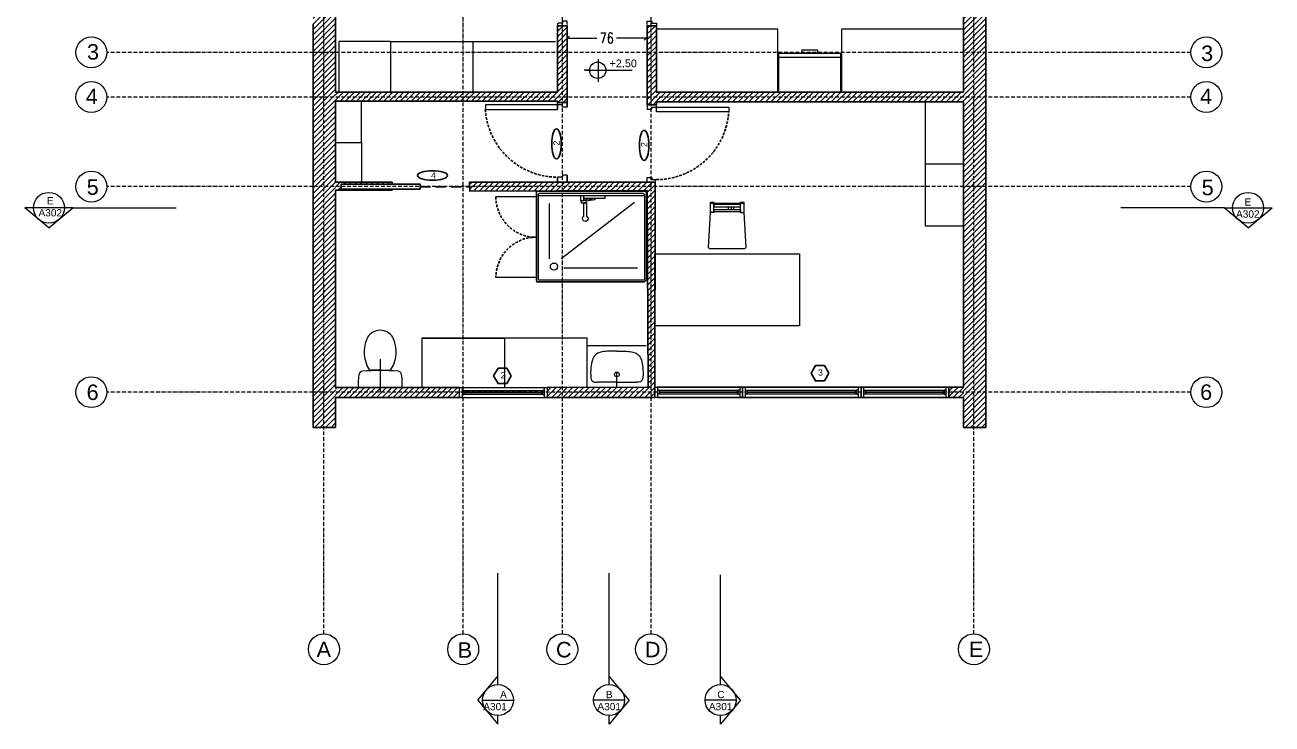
# Model space of a CAD drawing. Header units: millimetres. Extents: x 2499 to 8838, y 1331 to 6209.
# Drawn here: x 4451 to 5660, y 4833 to 5510 of the extents above; entities that cross this region are included whole.
import ezdxf

# ---------------------------------------------------------------- set-up
doc = ezdxf.new("R2010")
doc.units = ezdxf.units.MM
doc.header["$MEASUREMENT"] = 0
for name, pattern in [('ACAD_ISO10W100', [18, 12, -3, 0, -3]), ('CENTER', [2, 1.25, -0.25, 0.25, -0.25]), ('HIDDEN', [0.375, 0.25, -0.125])]:
    doc.linetypes.add(name, pattern=pattern)
doc.layers.get('DEFPOINTS').update_dxf_attribs({"color": 210})
doc.layers.add('ARREDI', color=8, linetype='Continuous', lineweight=18)
doc.layers.add('CAMPITURE', color=7, linetype='Continuous', lineweight=25)
for name, color, linetype in [('INFISSI', 4, 'Continuous'), ('NUMERAZIONE', 30, 'Continuous'), ('quote nuove', 2, 'Continuous'), ('STRUTTURA', 1, 'Continuous')]:
    doc.layers.add(name, color=color, linetype=linetype)
doc.styles.add('E-ROMANS', font='romans.shx', dxfattribs={"width": 0.8})
doc.styles.get("Standard").update_dxf_attribs({"font": 'Arial.ttf'})
doc.dimstyles.new('Copia di 1', dxfattribs={"dimscale": 0.001, "dimtxt": 10000, "dimasz": 4000, "dimexe": 1.2, "dimexo": 1, "dimgap": 0.1, "dimtad": 0, "dimtoh": 1, "dimdec": 0, "dimzin": 0, "dimdsep": 46, "dimtxsty": 'E-ROMANS', "dimblk": 'OBLIQUE', "dimcen": 1.2, "dimclrd": 256, "dimclre": 256, "dimclrt": 256, "dimadec": 0, "dimazin": 0, "dimtfac": 1, "dimtdec": 0, "dimtmove": 1, "dimatfit": 3, "dimldrblk": 'OPEN90', "dimfxl": 1, "dimtfill": 1, "dimtolj": 1, "dimtzin": 0, "dimlwd": 0, "dimarcsym": 0})
pattern_1 = [(45, (1106.1497, 5440.149), (-2.6516504, 2.6516504), [])]
pattern_2 = [(45, (1417.8776, 1769.8616), (-2.6516504, 2.6516504), [])]

# ---------------------------------------------------------------- blocks, each defined once
blk = doc.blocks.new('_Oblique')
at = {"color": 0, "linetype": 'ByBlock', "lineweight": -2}
blk.add_line((-0.5, -0.5), (0.5, 0.5), dxfattribs=at)
blk = doc.blocks.new('*D11')
at = {"layer": 'ARREDI', "linetype": 'ACAD_ISO10W100', "lineweight": -2, "transparency": 16777216}
for p, q in [((4976.6, 5497.5), (4976.6, 5497.5)), ((5053.1, 5497.5), (5053.1, 5497.5))]:
    blk.add_line(p, q, dxfattribs=at)
at = {"layer": 'ARREDI', "lineweight": 0, "transparency": 16777216}
for p, q in [((4976.6, 5497.5), (5008.3, 5497.5)), ((5053.1, 5497.5), (5021.3, 5497.5))]:
    blk.add_line(p, q, dxfattribs=at)
at = {"layer": 'DEFPOINTS', "color": 0, "transparency": 16777216}
for p in [(4976.6, 5497.5), (5053.1, 5497.5), (5053.1, 5497.5)]:
    blk.add_point(p, dxfattribs=at)
at = {"layer": 'ARREDI', "lineweight": 0, "transparency": 16777216, "xscale": 4, "yscale": 4, "zscale": 4, "rotation": 180}
blk.add_blockref('_Oblique', (4976.6, 5497.5), dxfattribs=at)
at = {"layer": 'ARREDI', "lineweight": 0, "transparency": 16777216, "xscale": 4, "yscale": 4, "zscale": 4}
blk.add_blockref('_Oblique', (5053.1, 5497.5), dxfattribs=at)
at = {"layer": 'ARREDI', "transparency": 16777216, "insert": (5014.8, 5497.5), "char_height": 10, "attachment_point": 5, "style": 'E-ROMANS', "bg_fill": 3, "box_fill_scale": 1.25, "bg_fill_color": 256, "bg_fill_true_color": 13158600, "bg_fill_transparency": 0}
blk.add_mtext('\\A1;76', dxfattribs=at)
blk = doc.blocks.new('_Open90')
at = {"color": 0, "linetype": 'ByBlock', "lineweight": -2}
for p, q in [((0, 0), (-1, 0)), ((-0.5, 0.5), (0, 0)), ((0, 0), (-0.5, -0.5))]:
    blk.add_line(p, q, dxfattribs=at)

msp = doc.modelspace()

# ---------------------------------------------------------------- hatches: boundary and pattern name
at = {"layer": 'CAMPITURE'}
h = msp.add_hatch(dxfattribs=at)
h.set_pattern_fill('ANSI31', color=0, scale=30)
h.set_pattern_definition(pattern_1)
h.paths.add_polyline_path([(4752.1, 5872.3), (4730.4, 5872.3), (4730.4, 5120.1), (4752.1, 5120.1)])
h = msp.add_hatch(dxfattribs=at)
h.set_pattern_fill('ANSI31', color=0, scale=30)
h.set_pattern_definition(pattern_1)
h.paths.add_polyline_path([(4971.8, 5509.4), (4967.1, 5509.4), (4967.1, 5445.2), (4752.1, 5445.2), (4752, 5440.4), (4971.8, 5440.4)])
h.paths.add_polyline_path([(4971.8, 5440.4), (4752, 5440.4), (4752.1, 5436.4), (4967.2, 5436.4), (4967.2, 5435.2), (4971.8, 5435.2)])
h.paths.add_polyline_path([(4976.6, 5509.4), (4971.8, 5509.4), (4971.8, 5440.4), (4976.6, 5440.4)])
h.paths.add_polyline_path([(4976.6, 5440.4), (4971.8, 5440.4), (4971.8, 5435.2), (4976.6, 5435.2)])
h = msp.add_hatch(dxfattribs=at)
h.set_pattern_fill('ANSI31', color=0, scale=30)
h.set_pattern_definition(pattern_2)
h.paths.add_polyline_path([(4795.3, 5158.7), (4752.1, 5158.7), (4752.1, 5154.3), (4795.3, 5154.3)])
h.paths.add_polyline_path([(4872.1, 5154.3), (4752.1, 5154.3), (4752.1, 5149.1), (4872.1, 5149.1)])
h.paths.add_polyline_path([(4872.1, 5158.7), (4795.3, 5158.7), (4795.3, 5154.3), (4872.1, 5154.3)])
h = msp.add_hatch(dxfattribs=at)
h.set_pattern_fill('ANSI31', color=256, scale=30)
h.paths.add_polyline_path([(5360.4, 5159.1), (5346.2, 5159.1), (5346.2, 5154.3), (5360.4, 5154.3)])
h.paths.add_polyline_path([(5360.4, 5154.3), (5346.2, 5154.3), (5346.2, 5149), (5360.4, 5149)])
at = {"layer": 'STRUTTURA'}
h = msp.add_hatch(dxfattribs=at)
h.set_pattern_fill('ANSI31', color=0, scale=30)
h.set_pattern_definition(pattern_2)
h.paths.add_polyline_path([(5370.6, 5440.4), (5360.4, 5440.4), (5360.4, 5353.6), (5370.6, 5353.6)])
h.paths.add_polyline_path([(5370.6, 5353.6), (5360.4, 5353.6), (5360.4, 5154.3), (5370.6, 5154.3)])
h.paths.add_polyline_path([(5382, 5353.6), (5370.6, 5353.6), (5370.6, 5154.3), (5382, 5154.3)])
h.paths.add_polyline_path([(5382, 5440.4), (5370.6, 5440.4), (5370.6, 5353.6), (5382, 5353.6)])
h.paths.add_polyline_path([(5370.6, 5154.3), (5360.4, 5154.3), (5360.4, 5120.1), (5370.6, 5120.1)])
h.paths.add_polyline_path([(5382, 5154.3), (5370.6, 5154.3), (5370.6, 5120.1), (5382, 5120.1)])
h.paths.add_polyline_path([(5370.6, 5483.7), (5360.4, 5483.7), (5360.4, 5440.4), (5370.6, 5440.4)])
h.paths.add_polyline_path([(5382, 5483.7), (5370.6, 5483.7), (5370.6, 5440.4), (5382, 5440.4)])
h.paths.add_polyline_path([(5382, 5545.2), (5370.6, 5545.2), (5370.6, 5483.7), (5382, 5483.7)])
h.paths.add_polyline_path([(5370.6, 5545.2), (5360.4, 5545.2), (5360.4, 5483.7), (5370.6, 5483.7)])
h.paths.add_polyline_path([(5370.6, 5846.1), (5360.4, 5846.1), (5360.4, 5545.2), (5370.6, 5545.2)])
h.paths.add_polyline_path([(5382, 5846.1), (5370.6, 5846.1), (5370.6, 5545.2), (5382, 5545.2)])
h.paths.add_polyline_path([(5370.6, 5872.3), (5360.4, 5872.3), (5360.4, 5846.1), (5370.6, 5846.1)])
h.paths.add_polyline_path([(5382, 5872.3), (5370.6, 5872.3), (5370.6, 5846.1), (5382, 5846.1)])
h = msp.add_hatch(dxfattribs=at)
h.set_pattern_fill('ANSI31', color=0, scale=30)
h.set_pattern_definition(pattern_2)
h.paths.add_polyline_path([(5057.8, 5483.7), (5054.1, 5483.7), (5054.1, 5440.4), (5057.8, 5440.4)])
h.paths.add_polyline_path([(5063.1, 5483.7), (5057.8, 5483.7), (5057.8, 5440.4), (5063.1, 5440.4)])
h.paths.add_polyline_path([(5057.8, 5440.4), (5054.1, 5440.4), (5054.1, 5433), (5057.8, 5433)])
h.paths.add_polyline_path([(5063.1, 5440.4), (5057.8, 5440.4), (5057.8, 5433), (5063.1, 5433)])
h.paths.add_polyline_path([(5057.8, 5509.4), (5054.1, 5509.4), (5054.1, 5483.7), (5057.8, 5483.7)])
h.paths.add_polyline_path([(5063.1, 5509.4), (5057.8, 5509.4), (5057.8, 5483.7), (5063.1, 5483.7)])
h = msp.add_hatch(dxfattribs=at)
h.set_pattern_fill('ANSI31', color=0, scale=30)
h.set_pattern_definition(pattern_2)
h.paths.add_polyline_path([(5360.4, 5440.4), (5063.1, 5440.4), (5063.1, 5435.7), (5360.4, 5435.7), (5360.4, 5435.7)])
h.paths.add_polyline_path([(5360.4, 5445.2), (5063.1, 5445.2), (5063.1, 5440.4), (5360.4, 5440.4)])
h = msp.add_hatch(dxfattribs=at)
h.set_pattern_fill('ANSI31', color=0, scale=30)
h.set_pattern_definition(pattern_2)
h.paths.add_polyline_path([(4806.9, 5357.9), (4752.1, 5357.9), (4752.1, 5353.6), (4757.5, 5353.6), (4757.5, 5356), (4806.9, 5356)])
h.paths.add_polyline_path([(4757.5, 5353.6), (4752.1, 5353.6), (4752.1, 5350.1), (4806.9, 5350.1), (4806.9, 5351), (4757.5, 5351)])
h = msp.add_hatch(dxfattribs=at)
h.set_pattern_fill('ANSI31', color=0, scale=30)
h.set_pattern_definition(pattern_2)
h.paths.add_polyline_path([(4971.8, 5357.9), (4881.9, 5357.9), (4881.9, 5353.6), (4971.8, 5353.6)])
h.paths.add_polyline_path([(4971.8, 5353.6), (4881.9, 5353.6), (4882, 5349.2), (4971.8, 5349.5)])
h.paths.add_polyline_path([(5054.1, 5357.9), (4971.8, 5357.9), (4971.8, 5353.6), (5054.1, 5353.6)])
h.paths.add_polyline_path([(5054.1, 5353.6), (4971.8, 5353.6), (4971.8, 5349.5), (5054.1, 5349.8)], flags=17)
h.paths.add_polyline_path([(5057.8, 5353.6), (5054.1, 5353.6), (5054.8, 5159), (4971.8, 5158.7), (4971.8, 5154.3), (5057.8, 5154.3)])
h.paths.add_polyline_path([(5061.5, 5353.6), (5057.8, 5353.6), (5057.8, 5154.3), (5061.6, 5154.3), (5061.6, 5159.1), (5061.5, 5159.1)])
h.paths.add_polyline_path([(5061.6, 5358), (5057.8, 5358), (5057.8, 5353.6), (5061.6, 5353.6)])
h.paths.add_polyline_path([(5057.8, 5358), (5054.1, 5358), (5054.1, 5357.9), (5054.1, 5353.6), (5057.8, 5353.6)])
h.paths.add_polyline_path([(5057.8, 5154.3), (4971.8, 5154.3), (4971.8, 5149.1), (5057.8, 5149.1)])
h.paths.add_polyline_path([(5061.5, 5154.3), (5057.8, 5154.3), (5057.8, 5149.1), (5061.5, 5149.1)])
h.paths.add_polyline_path([(4971.8, 5158.7), (4957.1, 5158.7), (4957.1, 5154.3), (4971.8, 5154.3)])
h.paths.add_polyline_path([(4971.8, 5154.3), (4957.1, 5154.3), (4957.1, 5149.1), (4971.8, 5149.1)])

# ---------------------------------------------------------------- linework, layer by layer
at = {"layer": 'ARREDI', "lineweight": 0}
for p, q in [((4805.2, 5494.2), (4755.2, 5494.2)), ((4755.2, 5494.2), (4755.2, 5444.2)), ((4805.2, 5494.2), (4965.2, 5494.2)), ((4805.2, 5494.2), (4885.2, 5494.2)), ((4805.2, 5494.2), (4805.2, 5444.2)), ((4885.2, 5494.2), (4885.2, 5444.2)), ((5181.4, 5445.2), (5181.4, 5480.2)), ((5181.4, 5445.2), (5181.4, 5480.2))]:
    msp.add_line(p, q, dxfattribs=at)
at = {"layer": 'ARREDI'}
for p, q in [((5181.4, 5482.7), (5181.4, 5445.2)), ((5241.4, 5482.7), (5181.4, 5482.7)), ((5241.4, 5478.8), (5181.4, 5478.8)), ((5203.9, 5486.2), (5218.9, 5486.2)), ((5203.9, 5486.2), (5203.9, 5482.7)), ((5203.9, 5485.1), (5203.9, 5482.7)), ((5203.9, 5483.4), (5218.9, 5483.4)), ((5218.9, 5486.2), (5218.9, 5482.7)), ((5218.9, 5485.1), (5218.9, 5482.7)), ((5241.4, 5482.7), (5241.4, 5445.2)), ((4777.1, 5396.4), (4777.1, 5436.4)), ((4752.1, 5396.4), (4777.1, 5396.4)), ((4777.1, 5396.4), (4777.1, 5357.9)), ((5323.4, 5375.7), (5360.4, 5375.7)), ((4946.6, 5343.6), (4907.3, 5343.6)), ((4946.6, 5349.2), (4946.6, 5261.2)), ((4948.4, 5346), (4949.7, 5347.3)), ((4948.4, 5346), (4948.4, 5264)), ((4948.4, 5345), (5051.4, 5345)), ((4949.7, 5347.3), (5050.1, 5347.3)), ((4989.5, 5345), (4989.5, 5340)), ((4992.5, 5340), (4992.5, 5345)), ((4992.5, 5342.5), (5013.4, 5342.5)), ((4993.1, 5341.1), (4993.1, 5342.4)), ((4995.3, 5341.5), (4994.9, 5341.2)), ((4995.6, 5341.6), (4995.3, 5341.5)), ((4995.6, 5341.6), (5002.7, 5340.6)), ((4999.4, 5342.5), (5002.7, 5342)), ((5002.7, 5342), (5003, 5341.9)), ((5003, 5341.9), (5003.3, 5341.6)), ((5003.3, 5341.6), (5003.3, 5341.3)), ((5013.4, 5342.5), (5013.4, 5345)), ((5051.4, 5346), (5050.1, 5347.3)), ((5051.4, 5346), (5051.4, 5263)), ((4959.1, 5337.1), (4959.1, 5283.7)), ((5041.6, 5338.2), (4970.7, 5283.5)), ((4989.5, 5340), (4992.5, 5340)), ((4990, 5340), (4990, 5338)), ((4990, 5338), (4992, 5338)), ((4992, 5338), (4995, 5338)), ((4992.6, 5340.8), (4992.5, 5340.8)), ((4995, 5340), (4992.5, 5340)), ((4992.5, 5337.8), (4992.5, 5337)), ((4995.3, 5337.8), (4992.5, 5337.8)), ((4992.5, 5325), (4992.5, 5337)), ((4992.8, 5340.7), (4992.6, 5340.8)), ((4993.1, 5340.8), (4992.8, 5340.7)), ((4993.1, 5341.1), (4993.1, 5340)), ((4993.1, 5338), (4993.1, 5337.8)), ((4993.1, 5337.8), (4993.1, 5337.8)), ((4997.5, 5341.3), (4994.8, 5341)), ((4994.9, 5341.2), (4994.8, 5340.8)), ((4994.8, 5340.8), (4994.8, 5340)), ((4994.8, 5338), (4994.8, 5337.8)), ((5002.8, 5340.6), (4995, 5339.3)), ((4995, 5338), (4995, 5340)), ((4995.2, 5339), (4995, 5339)), ((4995.3, 5337.8), (4995.3, 5325)), ((5003.1, 5340.8), (5002.8, 5340.6)), ((5002.8, 5340.6), (5002.8, 5340.6)), ((5003.3, 5341), (5003.1, 5340.8)), ((5003.3, 5341.3), (5003.3, 5341)), ((5115.5, 5328.5), (5115.5, 5338.5)), ((5115.5, 5338.5), (5118.5, 5338.5)), ((5115.5, 5337.5), (5118.5, 5337.5)), ((5116.5, 5337.5), (5144.5, 5337.5)), ((5116.5, 5329.5), (5116.5, 5329.5)), ((5118.5, 5328.5), (5118.5, 5338.5)), ((5118.5, 5336.5), (5144.5, 5336.5)), ((5118.5, 5336.5), (5118.5, 5334)), ((5118.5, 5334), (5144.5, 5334)), ((5118.5, 5331.5), (5125.5, 5331.5)), ((5118.5, 5331.5), (5118.5, 5328.5)), ((5118.5, 5328.5), (5118.5, 5331.5)), ((5144.5, 5331), (5118.5, 5331)), ((5118.5, 5329.5), (5144.5, 5329.5)), ((5118.5, 5329.5), (5118.5, 5329.2)), ((5132.5, 5334), (5132.5, 5331)), ((5132.5, 5331.5), (5135.5, 5331.5)), ((5135.5, 5334), (5135.5, 5331)), ((5137.5, 5334), (5137.5, 5331)), ((5137.5, 5331.5), (5144.5, 5331.5)), ((5144.5, 5338.5), (5147.5, 5338.5)), ((5144.5, 5328.5), (5144.5, 5338.5)), ((5144.5, 5338.5), (5144.5, 5337.5)), ((5144.5, 5337.5), (5147.5, 5337.5)), ((5144.5, 5331.5), (5144.5, 5328.5)), ((5147.5, 5338.5), (5147.5, 5328.5)), ((4991.2, 5323), (4991.7, 5324.4)), ((4991.5, 5321.3), (4991.2, 5323)), ((4992.8, 5320.1), (4991.5, 5321.3)), ((4991.7, 5324.4), (4992.5, 5325)), ((4994.5, 5319.9), (4992.8, 5320.1)), ((4995.9, 5320.7), (4994.5, 5319.9)), ((4995.3, 5325), (4996.4, 5323.8)), ((4996.7, 5322.2), (4995.9, 5320.7)), ((4996.4, 5323.8), (4996.7, 5322.2)), ((5113.5, 5294.5), (5115.4, 5328.5)), ((5118.5, 5328.5), (5115.4, 5328.5)), ((5144.5, 5328.5), (5147.7, 5328.5)), ((5147.7, 5328.5), (5149.5, 5294.5)), ((5114.5, 5293.5), (5148.5, 5293.5)), ((5044.6, 5274.6), (4973.1, 5274.6)), ((4946.6, 5265.4), (4907.3, 5265.4)), ((4946.6, 5261.2), (5051.4, 5261.2)), ((4948.4, 5264), (4949.7, 5263)), ((5051.5, 5263), (4949.7, 5263)), ((4875.7, 5206.7), (4835.7, 5206.7)), ((4835.7, 5206.7), (4835.7, 5158.7)), ((4835.7, 5206.7), (4915.7, 5206.7)), ((4995.7, 5206.7), (4875.7, 5206.7)), ((4915.7, 5206.7), (4915.7, 5158.7)), ((4995.7, 5158.7), (4995.7, 5206.7)), ((4995.7, 5158.7), (4995.7, 5199.7)), ((4995.7, 5199.7), (5053.1, 5199.7)), ((4795.3, 5186.3), (4795.3, 5154.4)), ((5000.9, 5185.3), (5000.5, 5183.8)), ((5000.9, 5185.3), (5000.5, 5183.8)), ((5001.4, 5186.8), (5000.9, 5185.3)), ((5001.4, 5186.8), (5000.9, 5185.3)), ((5002.1, 5188.1), (5001.4, 5186.8)), ((5002.1, 5188.1), (5001.4, 5186.8)), ((5003, 5189.4), (5002.1, 5188.1)), ((5003, 5189.4), (5002.1, 5188.1)), ((5003.6, 5190.1), (5003, 5189.4)), ((5003.6, 5190.1), (5003, 5189.4)), ((5004.4, 5190.8), (5003.6, 5190.1)), ((5004.4, 5190.8), (5003.6, 5190.1)), ((5005.2, 5191.4), (5004.4, 5190.8)), ((5005.2, 5191.4), (5004.4, 5190.8)), ((5006.1, 5192), (5005.2, 5191.4)), ((5006.1, 5192), (5005.2, 5191.4)), ((5007, 5192.4), (5006.1, 5192)), ((5007, 5192.4), (5006.1, 5192)), ((5008, 5192.8), (5007, 5192.4)), ((5008, 5192.8), (5007, 5192.4)), ((5009.2, 5193.1), (5008, 5192.8)), ((5009.2, 5193.1), (5008, 5192.8)), ((5010.5, 5193.4), (5009.2, 5193.1)), ((5010.5, 5193.4), (5009.2, 5193.1)), ((5012, 5193.6), (5010.5, 5193.4)), ((5012, 5193.6), (5010.5, 5193.4)), ((5013.6, 5193.8), (5012, 5193.6)), ((5013.6, 5193.8), (5012, 5193.6)), ((5015.4, 5193.9), (5013.6, 5193.8)), ((5017, 5194), (5015.4, 5193.9)), ((5018.8, 5194.1), (5017, 5194)), ((5020.8, 5194.2), (5018.8, 5194.1)), ((5022.9, 5194.2), (5020.8, 5194.2)), ((5024.6, 5194.2), (5022.9, 5194.2)), ((5024.6, 5194.2), (5026.4, 5194.2)), ((5026.4, 5194.2), (5028.5, 5194.2)), ((5028.5, 5194.2), (5030.5, 5194.1)), ((5030.5, 5194.1), (5032.3, 5194)), ((5032.3, 5194), (5033.9, 5193.9)), ((5033.9, 5193.9), (5035.7, 5193.8)), ((5035.7, 5193.8), (5037.3, 5193.6)), ((5037.3, 5193.6), (5038.8, 5193.4)), ((5038.8, 5193.4), (5040.1, 5193.1)), ((5038.8, 5193.4), (5040.1, 5193.1)), ((5040.1, 5193.1), (5041.2, 5192.8)), ((5040.1, 5193.1), (5041.2, 5192.8)), ((5041.2, 5192.8), (5042.3, 5192.4)), ((5041.2, 5192.8), (5042.3, 5192.4)), ((5042.3, 5192.4), (5043.2, 5192)), ((5042.3, 5192.4), (5043.2, 5192)), ((5043.2, 5192), (5044.1, 5191.4)), ((5043.2, 5192), (5044.1, 5191.4)), ((5044.1, 5191.4), (5044.9, 5190.8)), ((5044.1, 5191.4), (5044.9, 5190.8)), ((5044.9, 5190.8), (5045.6, 5190.1)), ((5044.9, 5190.8), (5045.6, 5190.1)), ((5045.6, 5190.1), (5046.2, 5189.4)), ((5045.6, 5190.1), (5046.2, 5189.4)), ((5046.2, 5189.4), (5047.2, 5188.1)), ((5046.2, 5189.4), (5047.2, 5188.1)), ((5047.2, 5188.1), (5047.9, 5186.8)), ((5047.2, 5188.1), (5047.9, 5186.8)), ((5047.9, 5186.8), (5048.4, 5185.3)), ((5047.9, 5186.8), (5048.4, 5185.3)), ((5048.4, 5185.3), (5048.8, 5183.8)), ((5048.4, 5185.3), (5048.8, 5183.8)), ((4785.4, 5175.7), (4782.5, 5180.6)), ((4795.3, 5175.5), (4785.9, 5175.5)), ((4795.3, 5175.5), (4804.8, 5175.5)), ((4805.2, 5175.7), (4808.1, 5180.6)), ((4999.3, 5176.3), (4999.2, 5173.2)), ((4999.3, 5176.3), (4999.2, 5173.2)), ((4999.2, 5173.2), (4999.3, 5171)), ((4999.2, 5173.2), (4999.3, 5171)), ((4999.5, 5178.1), (4999.3, 5176.3)), ((4999.5, 5178.1), (4999.3, 5176.3)), ((4999.7, 5180), (4999.5, 5178.1)), ((4999.7, 5180), (4999.5, 5178.1)), ((5000.1, 5182.1), (4999.7, 5180)), ((5000.1, 5182.1), (4999.7, 5180)), ((5000.5, 5183.8), (5000.1, 5182.1)), ((5000.5, 5183.8), (5000.1, 5182.1)), ((5024.6, 5158.7), (5024.6, 5173.7)), ((5048.8, 5183.8), (5049.2, 5182.1)), ((5048.8, 5183.8), (5049.2, 5182.1)), ((5049.2, 5182.1), (5049.5, 5180)), ((5049.2, 5182.1), (5049.5, 5180)), ((5049.5, 5180), (5049.8, 5178.1)), ((5049.5, 5180), (5049.8, 5178.1)), ((5049.8, 5178.1), (5049.9, 5176.3)), ((5049.8, 5178.1), (5049.9, 5176.3)), ((5049.9, 5176.3), (5050, 5173.2)), ((5049.9, 5176.3), (5050, 5173.2)), ((5050, 5173.2), (5050, 5171)), ((5050, 5173.2), (5050, 5171)), ((4999.3, 5171), (4999.4, 5168.7)), ((4999.3, 5171), (4999.4, 5168.7)), ((4999.4, 5168.7), (4999.6, 5166.9)), ((4999.4, 5168.7), (4999.6, 5166.9)), ((4999.6, 5166.9), (5000.2, 5165.8)), ((4999.6, 5166.9), (5000.2, 5165.8)), ((5000.2, 5165.8), (5001, 5164.9)), ((5000.2, 5165.8), (5001, 5164.9)), ((5001, 5164.9), (5001.9, 5164.4)), ((5001, 5164.9), (5001.9, 5164.4)), ((5001.9, 5164.4), (5003.1, 5164.1)), ((5001.9, 5164.4), (5003.1, 5164.1)), ((5003.1, 5164.1), (5004.3, 5164)), ((5003.1, 5164.1), (5004.3, 5164)), ((5004.3, 5164), (5005.5, 5163.9)), ((5004.3, 5164), (5005.5, 5163.9)), ((5024.6, 5163.9), (5005.5, 5163.9)), ((5024.6, 5163.9), (5005.5, 5163.9)), ((5024.6, 5163.9), (5043.7, 5163.9)), ((5024.6, 5163.9), (5043.7, 5163.9)), ((5045, 5164), (5043.7, 5163.9)), ((5045, 5164), (5043.7, 5163.9)), ((5046.2, 5164.1), (5045, 5164)), ((5046.2, 5164.1), (5045, 5164)), ((5047.4, 5164.4), (5046.2, 5164.1)), ((5047.4, 5164.4), (5046.2, 5164.1)), ((5048.3, 5164.9), (5047.4, 5164.4)), ((5048.3, 5164.9), (5047.4, 5164.4)), ((5049.1, 5165.8), (5048.3, 5164.9)), ((5049.1, 5165.8), (5048.3, 5164.9)), ((5049.6, 5166.9), (5049.1, 5165.8)), ((5049.6, 5166.9), (5049.1, 5165.8)), ((5049.9, 5168.7), (5049.6, 5166.9)), ((5049.9, 5168.7), (5049.6, 5166.9)), ((5050, 5171), (5049.9, 5168.7)), ((5050, 5171), (5049.9, 5168.7))]:
    msp.add_line(p, q, dxfattribs=at)
for points in [[(5062.6, 5445.2), (5180.6, 5445.2), (5180.6, 5506.2), (5062.6, 5506.2)], [(5242.4, 5445.2), (5360.4, 5445.2), (5360.4, 5506.2), (5242.4, 5506.2)], [(4946.6, 5262.5), (4946.6, 5349.2), (4979.8, 5349.1), (5010.4, 5349.1), (5010.4, 5349.1), (5014.6, 5349.1), (5014.6, 5349.1), (5052.2, 5349.1), (5053, 5347.8), (5053, 5263), (5051.4, 5261.2), (4947.9, 5261.2)]]:
    msp.add_lwpolyline(points, close=True, dxfattribs=at)
for points in [[(5360.4, 5375.7), (5360.4, 5435.7), (5323.4, 5435.7), (5323.4, 5375.7)], [(5323.4, 5375.7), (5323.4, 5315.7), (5360.4, 5315.7), (5360.4, 5375.7)], [(5061.5, 5218.5), (5061.5, 5288.5), (5201.5, 5288.5), (5201.5, 5218.5), (5061.5, 5218.5)]]:
    msp.add_lwpolyline(points, dxfattribs=at)
for centre, radius in [((4963.7, 5276), 3.5), ((5024.6, 5171.5), 2.28)]:
    msp.add_circle(centre, radius, dxfattribs=at)
at = {"layer": 'ARREDI', "linetype": 'HIDDEN', "lineweight": -2, "ltscale": 10}
for centre, start, end in [((4946.6, 5343.6), 180, 270), ((4946.6, 5265.4), 90, 180)]:
    msp.add_arc(centre, 39.2, start, end, dxfattribs=at)
at = {"layer": 'ARREDI'}
for centre, radius, start, end in [((5114.5, 5294.5), 1, 180, 270), ((5148.5, 5294.5), 1, 270, 0), ((4796, 5198.7), 15.7, 92.6552, 146.0211), ((4794.6, 5198.7), 15.7, 33.9789, 87.3448), ((4809.8, 5193), 30, 171.7931, 204.4382), ((4815.6, 5192.6), 35.8, 155.4756, 172.5568), ((4775, 5192.6), 35.8, 7.4432, 24.5244), ((4780.8, 5193), 30, 335.5618, 8.2069), ((4778.6, 5170.6), 4, 94.9403, 169.2548), ((4795.3, 4976.9), 198.4, 85.0597, 94.9403), ((4785.9, 5176), 0.5, 208.0226, 270), ((4804.8, 5176), 0.5, 270, 331.9774), ((4812.1, 5170.6), 4, 10.7452, 85.0597), ((4816.8, 5163.4), 42.9, 169.2548, 186.3359), ((4773.8, 5163.4), 42.9, 353.6641, 10.7452)]:
    msp.add_arc(centre, radius, start, end, dxfattribs=at)
at = {"layer": 'INFISSI', "linetype": 'HIDDEN', "ltscale": 40}
msp.add_line((4833.9, 5353.5), (4881.9, 5353.5), dxfattribs=at)
at = {"layer": 'INFISSI', "color": 4, "lineweight": 0}
for p, q in [((4872.1, 5158.7), (4957.1, 5158.7)), ((4872.1, 5149.1), (4957.1, 5149.1)), ((4874.6, 5155.9), (4876.6, 5155.9)), ((4876.6, 5151.9), (4874.6, 5151.9)), ((4876.6, 5155.9), (4876.6, 5151.9)), ((4876.6, 5155.9), (4952.6, 5155.9)), ((4876.6, 5153.7), (4876.6, 5154.2)), ((4876.6, 5154.2), (4952.6, 5154.2)), ((4952.6, 5153.7), (4876.6, 5153.7)), ((4952.6, 5151.9), (4876.6, 5151.9)), ((4952.6, 5154.2), (4951.4, 5154.2)), ((4951.4, 5153.7), (4952.6, 5153.7)), ((4954.6, 5155.9), (4952.6, 5155.9)), ((4952.6, 5155.9), (4952.6, 5151.9)), ((4952.6, 5155.9), (4952.6, 5151.9)), ((4952.6, 5153.9), (4952.6, 5154.2)), ((4952.6, 5151.9), (4954.6, 5151.9)), ((4954.6, 5153.9), (4954.6, 5155.9)), ((5064, 5156.3), (5066, 5156.3)), ((5064, 5154.3), (5064, 5152.3)), ((5066, 5152.3), (5064, 5152.3)), ((5064, 5152.3), (5065.1, 5152.3)), ((5066, 5156.3), (5066, 5152.3)), ((5066, 5156.3), (5142, 5156.3)), ((5066, 5154.1), (5066, 5154.6)), ((5066, 5154.6), (5142, 5154.6)), ((5142, 5154.1), (5066, 5154.1)), ((5142, 5152.3), (5066, 5152.3)), ((5142, 5154.6), (5140.8, 5154.6)), ((5140.8, 5154.1), (5142, 5154.1)), ((5144, 5156.3), (5142, 5156.3)), ((5142, 5156.3), (5142, 5152.3)), ((5142, 5156.3), (5142, 5152.3)), ((5142, 5154.3), (5142, 5154.6)), ((5142, 5152.3), (5144, 5152.3)), ((5144, 5154.3), (5144, 5156.3)), ((5148.8, 5159.1), (5261.2, 5159.1)), ((5148.8, 5156.3), (5150.8, 5156.3)), ((5148.8, 5152.3), (5149.7, 5152.3)), ((5150.8, 5152.3), (5148.8, 5152.3)), ((5148.8, 5149.1), (5261.2, 5149.1)), ((5150.8, 5156.3), (5150.8, 5152.3)), ((5150.8, 5156.3), (5256.7, 5156.3)), ((5150.8, 5154.1), (5150.8, 5154.6)), ((5150.8, 5154.6), (5256.7, 5154.6)), ((5256.7, 5154.1), (5150.8, 5154.1)), ((5256.7, 5152.3), (5150.8, 5152.3)), ((5162.3, 5159.1), (5247.3, 5159.1)), ((5162.3, 5149.1), (5247.3, 5149.1)), ((5256.7, 5154.6), (5255.5, 5154.6)), ((5255.5, 5154.1), (5256.7, 5154.1)), ((5258.7, 5156.3), (5256.7, 5156.3)), ((5256.7, 5156.3), (5256.7, 5152.3)), ((5256.7, 5156.3), (5256.7, 5152.3)), ((5256.7, 5154.3), (5256.7, 5154.6)), ((5256.7, 5152.3), (5258.7, 5152.3)), ((5258.7, 5154.3), (5258.7, 5156.3)), ((5261.2, 5149.1), (5346.2, 5149.1)), ((5263.7, 5156.3), (5265.7, 5156.3)), ((5265.7, 5152.3), (5263.7, 5152.3)), ((5265.7, 5156.3), (5265.7, 5152.3)), ((5265.7, 5156.3), (5341.7, 5156.3)), ((5265.7, 5154.1), (5265.7, 5154.6)), ((5265.7, 5154.6), (5341.7, 5154.6)), ((5341.7, 5154.1), (5265.7, 5154.1)), ((5341.7, 5152.3), (5265.7, 5152.3)), ((5341.7, 5154.6), (5340.5, 5154.6)), ((5340.5, 5154.1), (5341.7, 5154.1)), ((5343.7, 5156.3), (5341.7, 5156.3)), ((5341.7, 5156.3), (5341.7, 5152.3)), ((5341.7, 5156.3), (5341.7, 5152.3)), ((5341.7, 5154.3), (5341.7, 5154.6)), ((5341.7, 5152.3), (5343.7, 5152.3)), ((5343.7, 5154.3), (5343.7, 5156.3))]:
    msp.add_line(p, q, dxfattribs=at)
at = {"layer": 'INFISSI', "color": 4, "linetype": 'CENTER', "lineweight": 0}
for points in [[(4967, 5511.9), (4967, 5509.4), (4976.6, 5509.4), (4976.6, 5513.9), (4972.1, 5513.9), (4972.1, 5511.9), (4967.6, 5511.9)], [(5063.1, 5511.9), (5063.1, 5509.4), (5054.1, 5509.4), (5054.1, 5513.9), (5058.6, 5513.9), (5058.6, 5511.9), (5063.1, 5511.9)], [(4967.2, 5432.7), (4967.2, 5435.2), (4976.6, 5435.2), (4976.6, 5430.7), (4972.1, 5430.7), (4972.1, 5432.7), (4967.6, 5432.7)], [(5063.1, 5430.5), (5063.1, 5433), (5054.1, 5433), (5054.1, 5428.5), (5058.6, 5428.5), (5058.6, 5430.5), (5063.1, 5430.5)], [(4967.2, 5362.7), (4967.2, 5358), (4976.6, 5358), (4976.6, 5364.7), (4972.1, 5364.7), (4972.1, 5362.7), (4967.6, 5362.7)], [(5061.6, 5360.5), (5061.6, 5358), (5054.1, 5358), (5054.1, 5362.5), (5058.6, 5362.5), (5058.6, 5360.5), (5063.1, 5360.5)]]:
    msp.add_lwpolyline(points, dxfattribs=at)
at = {"layer": 'INFISSI', "color": 4, "linetype": 'Continuous', "lineweight": 0}
for points in [[(4897.2, 5428.2), (4967.2, 5428.2), (4967.2, 5432.7), (4897.2, 5432.7), (4897.2, 5428.2)], [(5133.1, 5426), (5063.1, 5426), (5063.1, 5430.5), (5133.1, 5430.5), (5133.1, 5426)]]:
    msp.add_lwpolyline(points, dxfattribs=at)
at = {"layer": 'INFISSI'}
msp.add_lwpolyline([(4833.9, 5351), (4833.9, 5356), (4757.5, 5356), (4757.5, 5351)], close=True, dxfattribs=at)
at = {"layer": 'INFISSI', "color": 4, "lineweight": 0}
for points in [[(4872.1, 5158.7), (4874.6, 5158.7), (4874.6, 5149.1), (4872.1, 5149.1)], [(4954.6, 5158.7), (4957.1, 5158.7), (4957.1, 5149.1), (4954.6, 5149.1)], [(5144, 5159.1), (5146.5, 5159.1), (5146.5, 5149.1), (5144, 5149.1)], [(5146.3, 5159.1), (5148.8, 5159.1), (5148.8, 5149.1), (5146.3, 5149.1)], [(5258.7, 5159.1), (5261.2, 5159.1), (5261.2, 5149.1), (5258.7, 5149.1)], [(5261.2, 5159.1), (5263.7, 5159.1), (5263.7, 5149.1), (5261.2, 5149.1)]]:
    msp.add_lwpolyline(points, close=True, dxfattribs=at)
at = {"layer": 'INFISSI', "color": 4, "linetype": 'ByBlock', "lineweight": 0}
for points in [[(5061.5, 5159.1), (5064, 5159.1), (5064, 5149.1), (5061.5, 5149.1)], [(5343.7, 5159.1), (5346.2, 5159.1), (5346.2, 5149.1), (5343.7, 5149.1)]]:
    msp.add_lwpolyline(points, close=True, dxfattribs=at)
at = {"layer": 'INFISSI', "linetype": 'ByBlock'}
for points in [[(5346.2, 5159.1), (5064, 5159.1)], [(5064, 5149.1), (5346.2, 5149.1)]]:
    msp.add_lwpolyline(points, dxfattribs=at)
at = {"layer": 'INFISSI', "color": 4, "linetype": 'HIDDEN', "lineweight": -2, "ltscale": 10}
for centre, start, end in [((4967.3, 5433), 183.8907, 269.9136), ((5062.9, 5430.7), 270.0864, 356.1093)]:
    msp.add_arc(centre, 70.3, start, end, dxfattribs=at)
at = {"layer": 'NUMERAZIONE', "lineweight": 0}
for p, q in [((5006.5, 5477.2), (5006.5, 5455)), ((4998.2, 5466.3), (4992.8, 5466.3)), ((4994.1, 5466.3), (5039.5, 5466.3)), ((4474.3, 5313.7), (4451.1, 5333)), ((4497.5, 5333), (4451.1, 5333)), ((4474.3, 5313.7), (4497.5, 5333)), ((4497.5, 5333), (4597.5, 5333)), ((5613, 5333), (5513, 5333)), ((5636.3, 5313.7), (5613, 5333)), ((5613, 5333), (5659.5, 5333)), ((5636.3, 5313.7), (5659.5, 5333)), ((4909.4, 4879), (4909.4, 4979)), ((5017.1, 4879), (5017.1, 4979)), ((5125.1, 4870.8), (5125, 4977.1)), ((4890, 4855.8), (4909.4, 4879)), ((4909.4, 4870.8), (4909.4, 4879)), ((5036.4, 4855.8), (5017.1, 4879)), ((5017.1, 4870.8), (5017.1, 4879)), ((5144.5, 4855.8), (5125.1, 4879)), ((4890, 4855.8), (4909.4, 4832.6)), ((4894.5, 4855.8), (4924.4, 4855.8)), ((5032, 4855.8), (5002.1, 4855.8)), ((5036.4, 4855.8), (5017.1, 4832.6)), ((5140, 4855.8), (5110.1, 4855.8)), ((5144.5, 4855.8), (5125.1, 4832.6)), ((4909.4, 4832.6), (4909.4, 4840.9)), ((5017.1, 4832.6), (5017.1, 4840.9)), ((5125.1, 4832.6), (5125.1, 4840.9))]:
    msp.add_line(p, q, dxfattribs=at)
at = {"layer": 'NUMERAZIONE'}
for points in [[(4922.3, 5170.1), (4918, 5177.5), (4909.5, 5177.5), (4905.2, 5170.1), (4909.5, 5162.7), (4918, 5162.7)], [(5229.9, 5172.7), (5225.7, 5180.1), (5217.1, 5180.1), (5212.8, 5172.7), (5217.1, 5165.2), (5225.7, 5165.2)]]:
    msp.add_lwpolyline(points, close=True, dxfattribs=at)
at = {"layer": 'NUMERAZIONE', "lineweight": 0}
for centre, radius in [((5006.1, 5466.3), 7.92), ((4474.3, 5333), 15), ((5636.3, 5333), 15), ((4909.4, 4855.8), 15), ((5017.1, 4855.8), 15), ((5125.1, 4855.8), 15)]:
    msp.add_circle(centre, radius, dxfattribs=at)
at = {"layer": 'NUMERAZIONE'}
for centre, major_axis in [((4966.1, 5395), (0, 14.6)), ((5051, 5393.5), (0, 14.6)), ((4846, 5364.4), (14.6, 0))]:
    msp.add_ellipse(centre, major_axis=major_axis, ratio=0.314087, dxfattribs=at)
at = {"layer": 'quote nuove', "color": 253, "linetype": 'ACAD_ISO10W100', "lineweight": 0, "ltscale": 0.3}
for p, q in [((4740.7, 4920.1), (4740.7, 6072.3)), ((4875.7, 4920.1), (4875.7, 6072.3)), ((4971.8, 4920.1), (4971.8, 6072.3)), ((5057.8, 4920.1), (5057.8, 6072.3)), ((5370.6, 4920.1), (5370.6, 6072.3)), ((4730.4, 5483.7), (4530.4, 5483.7)), ((5580.8, 5483.7), (4730.4, 5483.7)), ((4730.4, 5440.4), (4530.4, 5440.4)), ((5580.8, 5440.4), (4730.4, 5440.4)), ((4730.4, 5353.6), (4530.4, 5353.6)), ((5580.8, 5353.6), (4729, 5353.6)), ((4730.4, 5154.3), (4530.4, 5154.3)), ((5580.8, 5154.3), (4730.4, 5154.3))]:
    msp.add_line(p, q, dxfattribs=at)
at = {"layer": 'quote nuove', "color": 253, "lineweight": 0}
for centre in [(4515.4, 5483.7), (5595.8, 5483.7), (4515.4, 5440.4), (5595.8, 5440.4), (4515.4, 5353.6), (5595.8, 5353.6), (4515.4, 5154.3), (5595.8, 5154.3), (4740.7, 4905.1), (4875.7, 4905.1), (4971.8, 4905.1), (5057.8, 4905.1), (5370.6, 4905.1)]:
    msp.add_circle(centre, 15, dxfattribs=at)
at = {"layer": 'STRUTTURA'}
for p, q in [((5382, 5872.3), (5382, 5120.1)), ((5360.4, 5841.1), (5360.4, 5445.2)), ((4752.1, 5774.8), (4752.1, 5445.2)), ((5382, 5705.4), (5382, 5505.4)), ((4976.6, 5509.4), (4967.1, 5509.4)), ((4967.1, 5509.4), (4967.1, 5445.2)), ((4976.6, 5509.4), (4976.6, 5430.7)), ((5054.1, 5509.4), (5063.1, 5509.4)), ((4967.2, 5445.2), (4752.1, 5445.2)), ((4930.5, 5445.2), (4870.5, 5445.2)), ((5063.1, 5445.2), (5360.4, 5445.2)), ((5180.4, 5445.2), (5120.4, 5445.2)), ((5300.4, 5445.2), (5240.4, 5445.2)), ((4752.1, 5436.4), (4752.1, 5357.8)), ((4967.2, 5436.4), (4752.1, 5436.4)), ((4967.2, 5436.4), (4967.2, 5435)), ((4976.6, 5435.2), (4967.2, 5435)), ((4967.2, 5435), (4967.2, 5428.2)), ((4975.6, 5435.2), (4968.1, 5435.2)), ((4975.6, 5435.2), (4976.6, 5435.2)), ((5054.1, 5433), (5063.1, 5433)), ((5360.4, 5435.7), (5063.1, 5435.7)), ((5360.4, 5435.7), (5314.4, 5435.7)), ((5360.4, 5435.7), (5325.4, 5435.7)), ((5360.4, 5435.7), (5360.4, 5159.1)), ((5382, 5294.7), (5382, 5369.7)), ((4806.9, 5357.9), (4752.1, 5357.9)), ((4806.9, 5357.9), (4806.9, 5356)), ((4881.9, 5357.9), (5061.6, 5357.9)), ((4881.9, 5357.9), (4882, 5349.2)), ((4967.2, 5362.7), (4967.2, 5357.2)), ((4976.6, 5364.7), (4976.6, 5357.2)), ((5061.6, 5358), (5061.5, 5149.1)), ((4752.1, 5350.1), (4752.1, 5158.7)), ((4806.9, 5350.1), (4752.1, 5350.1)), ((4806.9, 5351), (4806.9, 5350.1)), ((4881.9, 5349.2), (5054.1, 5349.8)), ((5054.1, 5349.8), (5054.8, 5159)), ((5360.4, 5226.1), (5360.4, 5296.1)), ((5382, 5294.7), (5382, 5219.7)), ((5360.4, 5226.1), (5360.4, 5286.1)), ((4872.1, 5158.7), (4752.1, 5158.7)), ((4752.1, 5149.1), (4752.1, 5120.1)), ((4872.1, 5149.1), (4752.1, 5149.1)), ((4957.1, 5158.7), (5054.8, 5159)), ((4957.1, 5149.1), (5061.5, 5149.1)), ((5346.2, 5159.1), (5346.2, 5149.1)), ((5346.2, 5159.1), (5360.4, 5159.1)), ((5360.4, 5149), (5360.4, 5120.1)), ((4730.4, 5120.1), (4752.1, 5120.1)), ((5382, 5120.1), (5360.4, 5120.1))]:
    msp.add_line(p, q, dxfattribs=at)
at = {"layer": 'STRUTTURA', "linetype": 'ByBlock', "lineweight": -2}
msp.add_line((5346.2, 5149), (5360.4, 5149), dxfattribs=at)
at = {"layer": 'STRUTTURA'}
for points in [[(4730.4, 5511.2), (4730.4, 5511.2), (4730.4, 5391.2)], [(5054.1, 5509.4), (5054.1, 5433)], [(5063.1, 5509.4), (5063.1, 5445.2)], [(5063.1, 5435.7), (5063.1, 5433)], [(4730.4, 5391.2), (4730.4, 5271.2), (4730.4, 5271.2)], [(4730.4, 5120.1), (4730.4, 5271.2)]]:
    msp.add_lwpolyline(points, dxfattribs=at)
msp.add_point((4777.1, 5357.9), dxfattribs=at)

# ---------------------------------------------------------------- texts
at = {"layer": 'NUMERAZIONE', "lineweight": 0}
for s, width, insert, char_height, attachment_point in [('+2.50', 21.992, (5017.5, 5476.8), 7.5, 1), ('\\pt7,14;   E\\P\\pi-7,l7,tz;A302', 18.82, (4464.2, 5324.6), 7, 7), ('\\pt7,14;   E\\P\\pi-7,l7,tz;A302', 18.82, (5624.6, 5323.4), 7, 7), ('  A\\PA301', 18.82, (4918, 4845.9), 7, 9), ('\\pt7,14;   B\\P\\pi-7,l7,tz;A301', 18.82, (5005.8, 4845.9), 7, 7), ('\\pi-7,l7;   C\\PA301', 18.82, (5113.8, 4845.9), 7, 7)]:
    msp.add_mtext_dynamic_manual_height_columns(s, width=width, gutter_width=12.5, heights=[0], dxfattribs=dict(at, insert=insert, char_height=char_height, attachment_point=attachment_point))
at = {"layer": 'NUMERAZIONE', "ltscale": 0.1, "char_height": 6, "attachment_point": 1}
for insert, rotation in [((4963.1, 5393.5), 89.9999), ((5048, 5392), 90)]:
    msp.add_mtext_dynamic_manual_height_columns('2', width=0.582, gutter_width=12.5, heights=[0], dxfattribs=dict(at, insert=insert, rotation=rotation))
for s, insert in [('4', (4844.5, 5367.4)), ('2', (4912, 5173.7)), ('3', (5219.6, 5176.3))]:
    msp.add_mtext_dynamic_manual_height_columns(s, width=0.582, gutter_width=12.5, heights=[0], dxfattribs=dict(at, insert=insert))
at = {"layer": 'quote nuove', "color": 253, "lineweight": 0, "char_height": 15, "attachment_point": 1}
for s, insert in [('3', (4511.2, 5491.7)), ('3', (5590.8, 5490.3)), ('4', (4509.9, 5448.5)), ('4', (5589.7, 5448.5)), ('5', (4510.9, 5360.6)), ('5', (5591.3, 5360.2)), ('6', (4510.8, 5161.7)), ('6', (5589.8, 5161.9)), ('A', (4733.7, 4912.5)), ('B', (4870.4, 4911.8)), ('C', (4965.6, 4912.2)), ('D', (5051.8, 4912.3)), ('E', (5365.8, 4912.5))]:
    msp.add_mtext_dynamic_manual_height_columns(s, width=15.192, gutter_width=12.5, heights=[0], dxfattribs=dict(at, insert=insert))

# ---------------------------------------------------------------- next in the draw order: dimensions: what is measured, and where the dimension line sits
at = {"layer": 'ARREDI'}
dim = msp.add_linear_dim(base=(5053.0525, 5497.4597), p1=(4976.5578, 5497.4597), p2=(5053.0525, 5497.4597), dimstyle='Copia di 1', dxfattribs=at)
dim.commit()
dim.dimension.update_dxf_attribs({"geometry": '*D11', "text_midpoint": (5014.8052, 5497.4597)})

doc.saveas('drawing.dxf')
